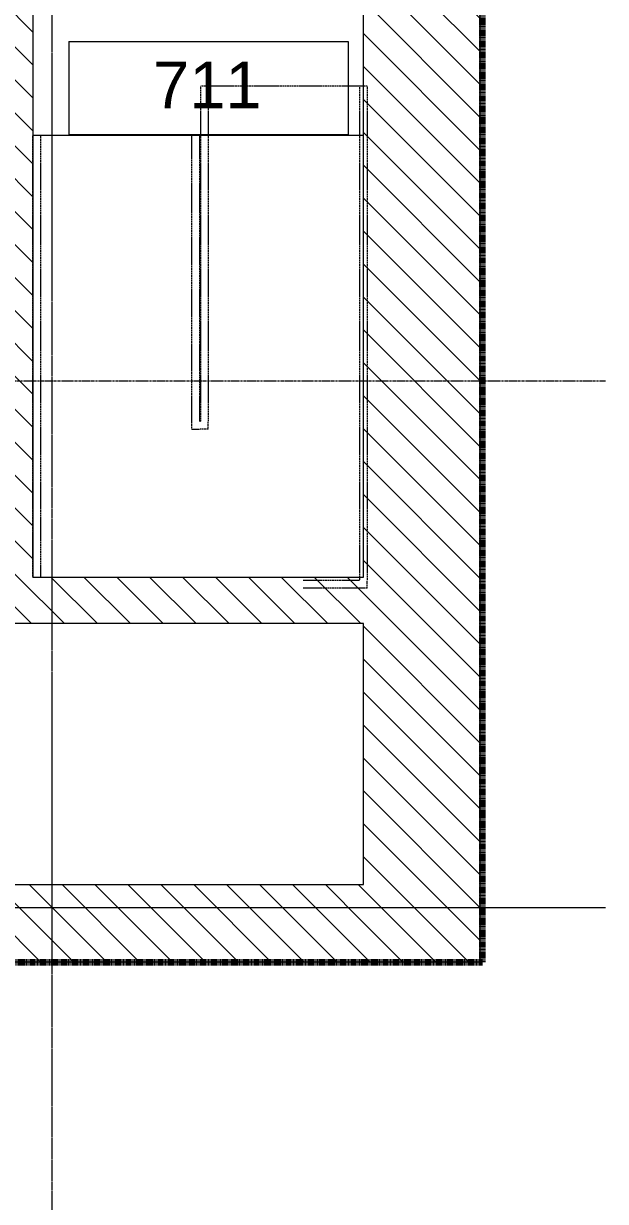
# Model space of a CAD drawing. Header units: inches. Extents: x -956 to 1409, y -1120 to 895.
# Drawn here: x 815.8 to 965.8, y -304.9 to -1.4 of the extents above; entities that cross this region are included whole.
import ezdxf

# ---------------------------------------------------------------- set-up
doc = ezdxf.new("R2010")
doc.units = ezdxf.units.IN
doc.header["$MEASUREMENT"] = 0
for name, pattern in [('Double Dash 3_8_', [1, 0.375, -0.125, 0.125, -0.125, 0.125, -0.125]), ('Grid Line', [0.875, 0.5, -0.125, 0.125, -0.125]), ('Grid Line 1_2_', [0.875, 0.5, -0.125, 0.125, -0.125]), ('Grid Line 1_4_', [0.4375, 0.25, -0.0625, 0.0625, -0.0625]), ('Overhead 1_16_', [0.101562, 0.0625, -0.039062])]:
    doc.linetypes.add(name, pattern=pattern)
for name, color, linetype, lineweight in [('A-AREA-IDEN', 2, 'Continuous', 9), ('A-DETL', 90, 'Continuous', 9), ('A-FLOR', 192, 'Continuous', 13), ('A-WALL', 113, 'Continuous', 13), ('A-WALL-PATT', 111, 'Continuous', 13), ('S-GRID', 1, 'Continuous', 9), ('S-STRS-MBND', 31, 'Continuous', 13)]:
    doc.layers.add(name, color=color, linetype=linetype, lineweight=lineweight)
doc.styles.add('Arial_2', font='arial.ttf', dxfattribs={"height": 12})
pattern_1 = [(135, (0, 0), (-4.24264, -4.24264), [])]

# ---------------------------------------------------------------- blocks, each defined once
blk = doc.blocks.new('18433_1 - AEO NY - CENTRAL_rvt-1-7TH FLOOR TELECOM RCP')
at = {"layer": 'A-WALL-PATT', "lineweight": 9}
h = blk.add_hatch(dxfattribs=at)
h.set_pattern_fill('FP_1', color=9, style=0, pattern_type=2)
h.set_pattern_definition(pattern_1)
h.paths.add_polyline_path([(933.4, -243.24), (933.4, 797.38), (903.4, 797.38), (903.4, -243.24)], flags=0)
h = blk.add_hatch(dxfattribs=at)
h.set_pattern_fill('FP_1', color=9, style=0, pattern_type=2)
h.set_pattern_definition(pattern_1)
h.paths.add_polyline_path([(810.15, -143.99), (818.15, -143.99), (818.15, 79.71), (810.4, 79.71), (810.4, -20.37), (810.15, -20.37), (810.15, -112.53)], flags=0)
h = blk.add_hatch(dxfattribs=at)
h.set_pattern_fill('FP_1', color=9, style=0, pattern_type=2)
h.set_pattern_definition(pattern_1)
h.paths.add_polyline_path([(903.4, -155.99), (903.4, -143.99), (805.65, -143.99), (805.65, -155.99), (877.14, -155.99)], flags=0)
h = blk.add_hatch(dxfattribs=at)
h.set_pattern_fill('FP_1', color=9, style=0, pattern_type=2)
h.set_pattern_definition(pattern_1)
h.paths.add_polyline_path([(903.4, -243.24), (903.4, -223.24), (761.27, -223.24), (761.27, -243.24), (877.14, -243.24)], flags=0)
h.paths.add_polyline_path([(713.27, -243.24), (713.27, -223.24), (689.27, -223.24), (689.27, -243.24)], flags=0)
h.paths.add_polyline_path([(633.4, -243.24), (641.27, -243.24), (641.27, -223.24), (633.4, -223.24)], flags=0)
at = {"layer": 'A-FLOR', "color": 9, "lineweight": 9}
blk.add_line((903.4, -30.24), (818.15, -30.24), dxfattribs=at)
at = {"layer": 'A-WALL', "color": 53, "lineweight": 20}
for p, q in [((933.4, 797.38), (933.4, -243.24)), ((818.15, 24.51), (818.15, -143.99)), ((903.4, -143.99), (903.4, 16.01)), ((818.15, -143.99), (903.4, -143.99)), ((903.4, -155.99), (805.65, -155.99)), ((903.4, -223.24), (903.4, -155.99)), ((805.65, -223.24), (903.4, -223.24)), ((903.4, -243.24), (761.27, -243.24)), ((933.4, -243.24), (903.4, -243.24))]:
    blk.add_line(p, q, dxfattribs=at)
at = {"layer": 'S-GRID', "linetype": 'Grid Line 1_4_'}
for p, q in [((823.15, -423.37), (823.15, 870.85)), ((965.79, -229.24), (-931.82, -229.24))]:
    blk.add_line(p, q, dxfattribs=at)
at = {"layer": 'S-STRS-MBND', "color": 9, "linetype": 'Overhead 1_16_', "lineweight": 9}
for p, q in [((863.4, -17.53), (861.4, -17.53)), ((861.4, -17.53), (861.4, -103.87)), ((863.4, -17.53), (863.4, -103.87)), ((902.4, -17.53), (863.4, -17.53)), ((904.4, -17.53), (902.4, -17.53)), ((902.4, -17.53), (902.4, -128.65)), ((904.4, -17.53), (904.4, -128.65)), ((818.2, -128.63), (818.2, -30.24)), ((820.2, -128.63), (820.2, -30.24)), ((859.2, -105.87), (859.2, -30.24)), ((861.2, -103.87), (861.2, -30.24)), ((859.2, -105.87), (861.2, -105.87)), ((861.4, -103.87), (861.2, -103.87)), ((863.4, -105.87), (861.2, -105.87)), ((863.4, -105.87), (863.4, -103.87)), ((818.2, -144), (818.2, -128.63)), ((820.2, -143.99), (820.2, -128.63)), ((902.4, -128.65), (902.4, -144.87)), ((904.4, -128.65), (904.4, -144.87)), ((902.4, -144.87), (887.85, -144.87)), ((904.4, -146.87), (904.4, -144.87)), ((904.4, -146.87), (887.85, -146.87))]:
    blk.add_line(p, q, dxfattribs=at)
blk = doc.blocks.new('5649_structural model_2019_rvt-1-7TH FLOOR TELECOM RCP')
at = {"layer": 'S-GRID', "linetype": 'Grid Line', "lineweight": 13}
for p, q in [((823.15, -327.37), (823.15, 774.85)), ((869.79, -93.56), (-835.82, -93.56)), ((869.79, -229.24), (-835.82, -229.24))]:
    blk.add_line(p, q, dxfattribs=at)
at = {"layer": 'S-GRID', "linetype": 'Grid Line 1_2_', "lineweight": 13}
for p, q in [((965.79, -93.56), (869.79, -93.56)), ((965.79, -229.24), (869.79, -229.24))]:
    blk.add_line(p, q, dxfattribs=at)
blk = doc.blocks.new('Room Tag - Room Tag-84095-7TH FLOOR TELECOM RCP')
at = {"layer": 'A-AREA-IDEN'}
for p, q in [((-0.375, -0.0625), (-0.375, -0.3125)), ((-0.375, -0.0625), (0.375, -0.0625)), ((0.375, -0.0625), (0.375, -0.3125)), ((-0.375, -0.3125), (0.375, -0.3125))]:
    blk.add_line(p, q, dxfattribs=at)

msp = doc.modelspace()

# ---------------------------------------------------------------- linework, layer by layer
at = {"layer": 'A-DETL', "linetype": 'Double Dash 3_8_', "lineweight": 140}
for p, q in [((934.11, -243.24), (934.11, 843.38)), ((125.27, -243.24), (934.11, -243.24))]:
    msp.add_line(p, q, dxfattribs=at)

# ---------------------------------------------------------------- block references
at = {"lineweight": 5}
for name in ['18433_1 - AEO NY - CENTRAL_rvt-1-7TH FLOOR TELECOM RCP', '5649_structural model_2019_rvt-1-7TH FLOOR TELECOM RCP']:
    msp.add_blockref(name, (0, 0), dxfattribs=at)
at = {"layer": 'A-AREA-IDEN', "xscale": 95.99999999999994, "yscale": 95.99999999999994, "zscale": 95.99999999999994}
msp.add_blockref('Room Tag - Room Tag-84095-7TH FLOOR TELECOM RCP', (863.45, 0), dxfattribs=at)

# ---------------------------------------------------------------- texts
at = {"layer": 'A-AREA-IDEN', "insert": (849.18, -11.18), "char_height": 12, "width": 33.633, "attachment_point": 1, "style": 'Arial_2'}
msp.add_mtext('711', dxfattribs=at)

doc.saveas('drawing.dxf')
